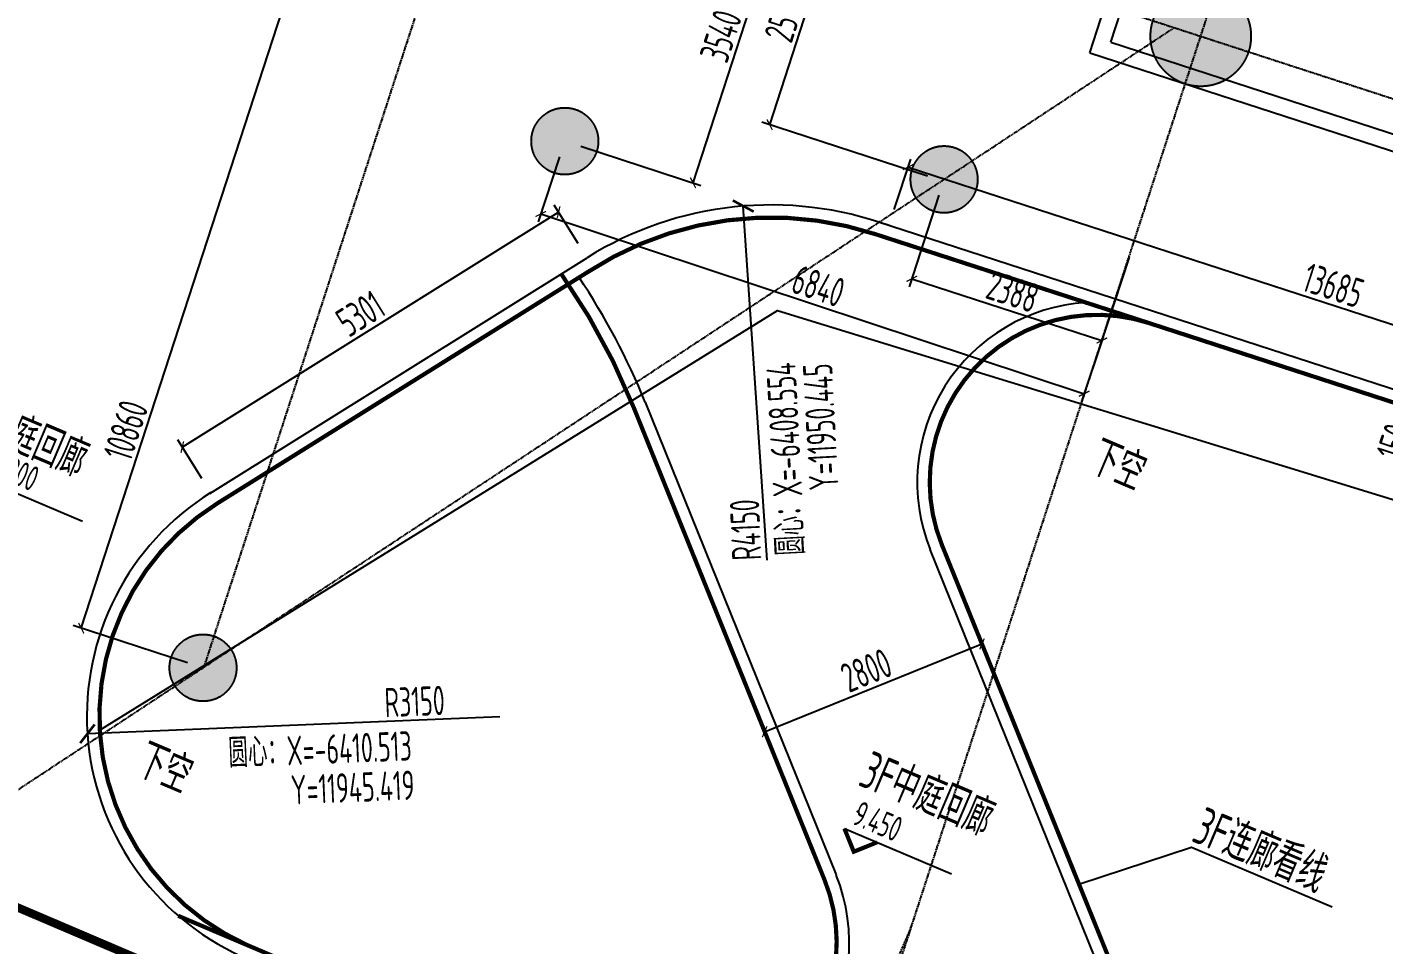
# Model space of a CAD drawing. Extents: x -3523 to 12007717, y -6694179 to 21431.
# Drawn here: x 11941555 to 11957767, y -6413245 to -6402280 of the extents above; entities that cross this region are included whole.
import ezdxf
from ezdxf.enums import TextEntityAlignment as Align
from ezdxf.xclip import XClip

# ---------------------------------------------------------------- set-up
doc = ezdxf.new("R2010")
doc.units = 0
doc.header["$LTSCALE"] = 10
doc.header["$MEASUREMENT"] = 0
doc.header["$XCLIPFRAME"] = 0
for name, pattern in [('A3-RG-axis-100$0$CENTER', [2, 1.25, -0.25, 0.25, -0.25]), ('A3-RI-4F$0$DASH', [0.35, 0.25, -0.1]), ('A3-SYMB-4F-100$0$$AUDIT_BAD_LTYPE2', [0]), ('DASHED2', [0.375, 0.25, -0.125])]:
    doc.linetypes.add(name, pattern=pattern)
for name, color, linetype in [('A-CLOD', 200, 'Continuous'), ('A3-RB-4F-100$0$A-DIMS-100', 1, 'Continuous'), ('A3-RG-axis-100$0$A-DIMS-100', 1, 'Continuous'), ('A3-RG-axis-100$0$A-GRID', 1, 'A3-RG-axis-100$0$CENTER'), ('A3-RI-4F$0$A-FLOR-CURT', 55, 'Continuous'), ('A3-RI-4F$0$A-STRS-HRAL', 80, 'Continuous'), ('A3-RI-4F$0$A-SYMB-VOID', 35, 'Continuous'), ('A3-RI-4F$0$A-WALL', 7, 'Continuous'), ('A3-RS-1F$0$A-HATH-GRAY', 8, 'Continuous'), ('A3-RS-1F$0$A-WALL', 7, 'Continuous'), ('A3-SYMB-4F-100$0$$AUDIT_BAD_LAYER1', 7, 'Continuous'), ('A3-SYMB-4F-100$0$A-SYMB', 4, 'Continuous'), ('A3-SYMB-4F-100$0$A-SYMB-AREA', 4, 'Continuous'), ('A3-SYMB-4F-100$0$A-SYMB-NAME', 4, 'Continuous'), ('A3-SYMB-4F-100$0$A-SYMB-NAME-E', 4, 'Continuous')]:
    doc.layers.add(name, color=color, linetype=linetype)
doc.styles.add('A3-RB-4F-100$0$XD2008', font='xd-hzs.shx', dxfattribs={"width": 0.7, "bigfont": 'xd-hztxt.shx'})
doc.styles.add('A3-RG-axis-100$0$XD2008', font='xd-hzs.shx', dxfattribs={"width": 0.7, "bigfont": 'xd-hztxt.shx'})
doc.styles.add('A3-SYMB-4F-100$0$ECADI', font='hzs.shx', dxfattribs={"width": 0.7, "bigfont": 'hztxt.shx'})
doc.styles.add('A3-SYMB-4F-100$0$XD2008', font='hzs.shx', dxfattribs={"width": 0.7, "bigfont": 'hztxt.shx'})
doc.dimstyles.new('A3-RB-4F-100$0$XD100$0', dxfattribs={"dimscale": 100, "dimtxt": 3.5, "dimasz": 1, "dimexe": 1, "dimexo": 2, "dimgap": 0.5, "dimtad": 1, "dimdec": 0, "dimdsep": 46, "dimtxsty": 'A3-RB-4F-100$0$XD2008', "dimblk1": 'A3-RB-4F-100$0$_ARCHTICK', "dimblk2": 'A3-RB-4F-100$0$_ARCHTICK', "dimsah": 1, "dimcen": 2.5, "dimclrt": 4, "dimaunit": 1, "dimadec": 0, "dimazin": 0, "dimtfac": 1, "dimtdec": 0, "dimtix": 1, "dimtmove": 0, "dimatfit": 3, "dimfxl": 0, "dimtolj": 1, "dimtzin": 0, "dimarcsym": 0})
doc.dimstyles.new('A3-RG-axis-100$0$XD100$0', dxfattribs={"dimscale": 100, "dimtxt": 3.5, "dimasz": 1, "dimexe": 1, "dimexo": 2, "dimgap": 0.5, "dimtad": 1, "dimdec": 0, "dimdsep": 46, "dimtxsty": 'A3-RG-axis-100$0$XD2008', "dimblk1": 'A3-RG-axis-100$0$_ARCHTICK', "dimblk2": 'A3-RG-axis-100$0$_ARCHTICK', "dimsah": 1, "dimcen": 2.5, "dimclrt": 4, "dimaunit": 1, "dimadec": 0, "dimazin": 0, "dimtfac": 1, "dimtdec": 0, "dimtix": 1, "dimtmove": 0, "dimatfit": 3, "dimfxl": 0, "dimtolj": 1, "dimtzin": 0, "dimarcsym": 0})

# ---------------------------------------------------------------- blocks, each defined once
blk = doc.blocks.new('A3-RI-4F')
at = {"layer": 'A3-RI-4F$0$A-FLOR-CURT', "color": 10, "linetype": 'A3-RI-4F$0$DASH', "const_width": 50}
blk.add_lwpolyline([(11943829, -6407969, 0.598393), (11944179, -6413245), (11957331, -6418828, 0.289874), (11961658, -6418117), (11965672, -6413391, 0.520192), (11964533, -6408925), (11951691, -6404753, 0.227491), (11948257, -6405204)], format="xyb", close=True, dxfattribs=at)
at = {"layer": 'A3-RI-4F$0$A-FLOR-CURT', "color": 170, "linetype": 'A3-RI-4F$0$DASH', "const_width": 50}
for points in [[(11943360, -6412898), (11948447, -6415057, 0.668179), (11951083, -6412467), (11948801, -6406818, 0.056766), (11947937, -6405227, 0.056766)], [(11964533, -6408925, -0.000868), (11964490, -6408911), (11954959, -6405815, 0.63707), (11952486, -6408466), (11954985, -6414650, 0.159126), (11958348, -6419112)]]:
    blk.add_lwpolyline(points, format="xyb", dxfattribs=at)
at = {"layer": 'A3-RI-4F$0$A-STRS-HRAL'}
for p, q in [((11951717, -6404603), (11964871, -6408877)), ((11951670, -6404746), (11964813, -6409016)), ((11943740, -6407850), (11948246, -6405034)), ((11948325, -6405161), (11943819, -6407977)), ((11951083, -6412467), (11948801, -6406818)), ((11948940, -6406762), (11951222, -6412410)), ((11954846, -6414706), (11952347, -6408522)), ((11952486, -6408466), (11954985, -6414650))]:
    blk.add_line(p, q, dxfattribs=at)
for centre, radius, start, end in [((11950445, -6408554), 4150, 70.1349, 122), ((11950445, -6408554), 4000, 71.8419, 122), ((11941384, -6409815), 8150, 22, 33.8853), ((11941384, -6409815), 8000, 22, 33.9206), ((11954341, -6407717), 2150, 93.5299, 202), ((11954341, -6407717), 2000, 72, 202), ((11945419, -6410513), 3150, 122, 245.6181), ((11945419, -6410513), 3000, 122, 245.584), ((11949229, -6413216), 2150, 268.5289, 22), ((11949229, -6413216), 2000, 247, 22)]:
    blk.add_arc(centre, radius, start, end, dxfattribs=at)
at = {"layer": 'A3-RI-4F$0$A-SYMB-VOID'}
blk.add_lwpolyline([(11942426, -6410675), (11950522, -6405666), (11966030, -6410427)], dxfattribs=at)
at = {"layer": 'A3-RI-4F$0$A-WALL'}
for p, q in [((11954504, -6402460), (11954813, -6401509)), ((11954252, -6402588), (11954561, -6401637)), ((11954504, -6402460), (11965439, -6406013)), ((11954252, -6402588), (11965419, -6406216))]:
    blk.add_line(p, q, dxfattribs=at)
blk = doc.blocks.new('A3-RG-axis-100$0$_ARCHTICK')
at = {"color": 0, "linetype": 'ByBlock', "const_width": 0.15}
blk.add_lwpolyline([(-0.5, -0.5), (0.5, 0.5)], dxfattribs=at)
blk = doc.blocks.new('*D299')
at = {"layer": 'A3-RG-axis-100$0$A-DIMS-100', "color": 0, "lineweight": -2}
for p, q in [((11946829, -6399547), (11945463, -6399103)), ((11942202, -6409462), (11945558, -6399134)), ((11943473, -6409875), (11942107, -6409431))]:
    blk.add_line(p, q, dxfattribs=at)
at = {"layer": 'Defpoints', "color": 0}
for p in [(11945558, -6399134), (11947019, -6399608), (11943663, -6409937)]:
    blk.add_point(p, dxfattribs=at)
at = {"layer": 'A3-RG-axis-100$0$A-DIMS-100', "color": 0, "lineweight": -2, "xscale": 100, "yscale": 100, "zscale": 100}
for p, rotation in [((11945558, -6399134), 71.99999999988194), ((11942202, -6409462), 251.9999999998819)]:
    blk.add_blockref('A3-RG-axis-100$0$_ARCHTICK', p, dxfattribs=dict(at, rotation=rotation))
at = {"layer": 'A3-RG-axis-100$0$A-DIMS-100', "color": 4, "insert": (11942734, -6407098), "char_height": 350, "attachment_point": 5, "rotation": 72, "style": 'A3-RG-axis-100$0$XD2008'}
blk.add_mtext('\\A1;10860', dxfattribs=at)
blk = doc.blocks.new('*D300')
at = {"layer": 'A3-RG-axis-100$0$A-DIMS-100', "color": 0, "lineweight": -2}
for p, q in [((11947917, -6403831), (11947661, -6404607)), ((11947692, -6404512), (11954186, -6406659)), ((11954411, -6405978), (11954155, -6406754))]:
    blk.add_line(p, q, dxfattribs=at)
at = {"layer": 'Defpoints', "color": 0}
for p in [(11947980, -6403642), (11954474, -6405788), (11954186, -6406659)]:
    blk.add_point(p, dxfattribs=at)
at = {"layer": 'A3-RG-axis-100$0$A-DIMS-100', "color": 0, "lineweight": -2, "xscale": 100, "yscale": 100, "zscale": 100}
for p, rotation in [((11947692, -6404512), 161.7087106321232), ((11954186, -6406659), 341.7087106321233)]:
    blk.add_blockref('A3-RG-axis-100$0$_ARCHTICK', p, dxfattribs=dict(at, rotation=rotation))
at = {"layer": 'A3-RG-axis-100$0$A-DIMS-100', "color": 4, "insert": (11951010, -6405372), "char_height": 350, "attachment_point": 5, "rotation": 341.7087, "style": 'A3-RG-axis-100$0$XD2008'}
blk.add_mtext('\\A1;6840', dxfattribs=at)
blk = doc.blocks.new('*D301')
at = {"layer": 'A3-RG-axis-100$0$A-DIMS-100', "color": 0, "lineweight": -2}
for p, q in [((11949264, -6400337), (11950701, -6400803)), ((11949512, -6404139), (11950606, -6400773)), ((11948170, -6403703), (11949607, -6404170))]:
    blk.add_line(p, q, dxfattribs=at)
at = {"layer": 'Defpoints', "color": 0}
for p in [(11949074, -6400275), (11950606, -6400773), (11947980, -6403642)]:
    blk.add_point(p, dxfattribs=at)
at = {"layer": 'A3-RG-axis-100$0$A-DIMS-100', "color": 0, "lineweight": -2, "xscale": 100, "yscale": 100, "zscale": 100}
for p, rotation in [((11950606, -6400773), 71.99810502987245), ((11949512, -6404139), 251.9981050298724)]:
    blk.add_blockref('A3-RG-axis-100$0$_ARCHTICK', p, dxfattribs=dict(at, rotation=rotation))
at = {"layer": 'A3-RG-axis-100$0$A-DIMS-100', "color": 4, "insert": (11949845, -6402386), "char_height": 350, "attachment_point": 5, "rotation": 71.9981, "style": 'A3-RG-axis-100$0$XD2008'}
blk.add_mtext('\\A1;3540', dxfattribs=at)
blk = doc.blocks.new('*D302')
at = {"layer": 'A3-RG-axis-100$0$A-DIMS-100', "color": 0, "lineweight": -2}
for p, q in [((11950428, -6403446), (11951231, -6400976)), ((11953118, -6401589), (11951136, -6400945)), ((11952315, -6404059), (11950333, -6403416))]:
    blk.add_line(p, q, dxfattribs=at)
at = {"layer": 'Defpoints', "color": 0}
for p in [(11951231, -6400976), (11953308, -6401651), (11952505, -6404121)]:
    blk.add_point(p, dxfattribs=at)
at = {"layer": 'A3-RG-axis-100$0$A-DIMS-100', "color": 0, "lineweight": -2, "xscale": 100, "yscale": 100, "zscale": 100}
for p, rotation in [((11951231, -6400976), 71.99999999992403), ((11950428, -6403446), 251.999999999924)]:
    blk.add_blockref('A3-RG-axis-100$0$_ARCHTICK', p, dxfattribs=dict(at, rotation=rotation))
at = {"layer": 'A3-RG-axis-100$0$A-DIMS-100', "color": 4, "insert": (11950616, -6402142), "char_height": 350, "attachment_point": 5, "rotation": 72, "style": 'A3-RG-axis-100$0$XD2008'}
blk.add_mtext('\\A1;2598', dxfattribs=at)
blk = doc.blocks.new('*D246')
at = {"layer": 'A3-RG-axis-100$0$A-DIMS-100', "color": 0, "lineweight": -2}
for p, q in [((11952451, -6404289), (11952096, -6405381)), ((11954722, -6405027), (11954367, -6406119)), ((11952127, -6405286), (11954398, -6406024))]:
    blk.add_line(p, q, dxfattribs=at)
at = {"layer": 'Defpoints', "color": 0}
for p in [(11952512, -6404099), (11954783, -6404836), (11954398, -6406024)]:
    blk.add_point(p, dxfattribs=at)
at = {"layer": 'A3-RG-axis-100$0$A-DIMS-100', "color": 0, "lineweight": -2, "xscale": 100, "yscale": 100, "zscale": 100}
for p, rotation in [((11952127, -6405286), 161.9999999999081), ((11954398, -6406024), 341.9999999999081)]:
    blk.add_blockref('A3-RG-axis-100$0$_ARCHTICK', p, dxfattribs=dict(at, rotation=rotation))
at = {"layer": 'A3-RG-axis-100$0$A-DIMS-100', "color": 4, "insert": (11953332, -6405441), "char_height": 350, "attachment_point": 5, "rotation": 342, "style": 'A3-RG-axis-100$0$XD2008'}
blk.add_mtext('\\A1;2388', dxfattribs=at)
blk = doc.blocks.new('A3-SYMB-4F-100$0$ECADI-TAG-HGHT（国标）')
at = {"color": 1, "const_width": 0.5}
blk.add_lwpolyline([(-2.12, 2.12), (0, 0), (2.12, 2.12)], dxfattribs=at)
at = {"color": 1}
blk.add_point((-1.48, 4.6), dxfattribs=at)
at = {"layer": 'A3-SYMB-4F-100$0$$AUDIT_BAD_LAYER1', "color": 1, "linetype": 'A3-SYMB-4F-100$0$$AUDIT_BAD_LTYPE2'}
blk.add_line((-2.12, 2.12), (11.77, 2.12), dxfattribs=at)
at = {"style": 'A3-SYMB-4F-100$0$XD2008', "width": 0.7}
blk.add_attdef('FL', text='', height=3, dxfattribs=at).set_placement((-2.69, 2.97), align=Align.RIGHT)
for tag, p in [('F.F.L.', (2.28, 2.97)), ('T.O.S.', (2.28, -1.1))]:
    blk.add_attdef(tag, p, '', height=3, dxfattribs=at)
blk = doc.blocks.new('A3-SYMB-4F-100$0$ECADI-TAG-ROOM')
at = {"layer": 'A3-SYMB-4F-100$0$A-SYMB-AREA', "style": 'A3-SYMB-4F-100$0$ECADI', "width": 0.7}
blk.add_attdef('340M2', text='', height=2.5, dxfattribs=at).set_placement((7.17, -1.75), align=Align.MIDDLE_LEFT)
at = {"layer": 'A3-SYMB-4F-100$0$A-SYMB-NAME', "style": 'A3-SYMB-4F-100$0$ECADI', "width": 0.7}
blk.add_attdef('CHINESENAME', (-5.13, 0.09), '', height=4.5, dxfattribs=at)
at = {"layer": 'A3-SYMB-4F-100$0$A-SYMB-NAME-E', "style": 'A3-SYMB-4F-100$0$ECADI', "width": 0.7}
for tag, p in [('ENGLISHHIGH', (-5.13, 8.04)), ('ENGLISHLOW', (-5.13, 4.84))]:
    blk.add_attdef(tag, p, '', height=2.5, dxfattribs=at)
blk = doc.blocks.new('A3-SYMB-4F-100')
at = {"layer": 'A3-SYMB-4F-100$0$A-SYMB'}
blk.add_lwpolyline([(11954124, -6412518), (11955468, -6412078), (11957150, -6412792)], dxfattribs=at)
ref = blk.add_blockref('A3-SYMB-4F-100$0$ECADI-TAG-ROOM', (11942547, -6407859), dxfattribs=dict(at, xscale=-99.9999999998905, yscale=100.0000000001164, rotation=336.9999999996269))
ref.add_attrib('CHINESENAME', '中庭回廊', (11940997, -6407192), dxfattribs={"height": 450, "rotation": 337, "style": 'A3-SYMB-4F-100$0$ECADI', "width": 0.7})
ref = blk.add_blockref('A3-SYMB-4F-100$0$ECADI-TAG-ROOM', (11954685, -6407802), dxfattribs=dict(at, xscale=99.99999999989046, yscale=100.0000000001164, rotation=337))
ref.add_attrib('CHINESENAME', '下空', (11954217, -6407594), dxfattribs={"height": 450, "rotation": 337, "style": 'A3-SYMB-4F-100$0$ECADI', "width": 0.7})
ref = blk.add_blockref('A3-SYMB-4F-100$0$ECADI-TAG-HGHT（国标）', (11941050, -6407917), dxfattribs=dict(at, xscale=100, yscale=100, rotation=337))
ref.add_attrib('F.F.L.', '14.200', (11941015, -6407580), dxfattribs={"layer": '0', "height": 300, "rotation": 337, "style": 'A3-SYMB-4F-100$0$XD2008', "width": 0.7})
ref = blk.add_blockref('A3-SYMB-4F-100$0$ECADI-TAG-ROOM', (11943293, -6411422), dxfattribs=dict(at, xscale=99.99999999989046, yscale=100.0000000001164, rotation=337))
ref.add_attrib('CHINESENAME', '下空', (11942825, -6411214), dxfattribs={"height": 450, "rotation": 337, "style": 'A3-SYMB-4F-100$0$ECADI', "width": 0.7})
ref = blk.add_blockref('A3-SYMB-4F-100$0$ECADI-TAG-ROOM', (11953021, -6412000), dxfattribs=dict(at, xscale=-99.9999999998905, yscale=100.0000000001164, rotation=336.9999999996269))
ref.add_attrib('CHINESENAME', '3F中庭回廊', (11951471, -6411333), dxfattribs={"height": 450, "rotation": 337, "style": 'A3-SYMB-4F-100$0$ECADI', "width": 0.7})
ref = blk.add_blockref('A3-SYMB-4F-100$0$ECADI-TAG-HGHT（国标）', (11951433, -6412132), dxfattribs=dict(at, xscale=100, yscale=100, rotation=337))
ref.add_attrib('F.F.L.', '9.450', (11951399, -6411795), dxfattribs={"layer": '0', "height": 300, "rotation": 337, "style": 'A3-SYMB-4F-100$0$XD2008', "width": 0.7})
ref = blk.add_blockref('A3-SYMB-4F-100$0$ECADI-TAG-ROOM', (11955923, -6412210), dxfattribs=dict(at, xscale=99.99999999989046, yscale=100.0000000001164, rotation=337))
ref.add_attrib('CHINESENAME', '3F连廊看线', (11955454, -6412002), dxfattribs={"height": 450, "rotation": 337, "style": 'A3-SYMB-4F-100$0$ECADI', "width": 0.7})
blk = doc.blocks.new('A3-RB-4F-100$0$_ARCHTICK')
at = {"color": 0, "linetype": 'ByBlock', "const_width": 0.15}
blk.add_lwpolyline([(-0.5, -0.5), (0.5, 0.5)], dxfattribs=at)
blk = doc.blocks.new('*D2794')
at = {"layer": 'A3-RB-4F-100$0$A-DIMS-100', "color": 0, "lineweight": -2}
for p, q in [((11950368, -6410698), (11952965, -6409649)), ((11953125, -6410046), (11952927, -6409556)), ((11950529, -6411095), (11950331, -6410605))]:
    blk.add_line(p, q, dxfattribs=at)
at = {"layer": 'Defpoints', "color": 0}
for p in [(11952965, -6409649), (11953200, -6410231), (11950604, -6411280)]:
    blk.add_point(p, dxfattribs=at)
at = {"layer": 'A3-RB-4F-100$0$A-DIMS-100', "color": 0, "lineweight": -2, "xscale": 100, "yscale": 100, "zscale": 100}
for p, rotation in [((11952965, -6409649), 22.00000000099243), ((11950368, -6410698), 202.0000000009925)]:
    blk.add_blockref('A3-RB-4F-100$0$_ARCHTICK', p, dxfattribs=dict(at, rotation=rotation))
at = {"layer": 'A3-RB-4F-100$0$A-DIMS-100', "color": 4, "insert": (11951582, -6409965), "char_height": 350, "attachment_point": 5, "rotation": 22, "style": 'A3-RB-4F-100$0$XD2008'}
blk.add_mtext('\\A1;2800', dxfattribs=at)
blk = doc.blocks.new('*D3124')
at = {"layer": 'A3-RB-4F-100$0$A-DIMS-100', "color": 0, "lineweight": -2}
for p, q in [((11951917, -6404460), (11952113, -6403857)), ((11952082, -6403952), (11965098, -6408179)), ((11964933, -6408687), (11965129, -6408084))]:
    blk.add_line(p, q, dxfattribs=at)
at = {"layer": 'Defpoints', "color": 0}
for p in [(11951855, -6404651), (11965098, -6408179), (11964871, -6408877)]:
    blk.add_point(p, dxfattribs=at)
at = {"layer": 'A3-RB-4F-100$0$A-DIMS-100', "color": 0, "lineweight": -2, "xscale": 100, "yscale": 100, "zscale": 100}
for p, rotation in [((11952082, -6403952), 162.0091412100403), ((11965098, -6408179), 342.0091412100402)]:
    blk.add_blockref('A3-RB-4F-100$0$_ARCHTICK', p, dxfattribs=dict(at, rotation=rotation))
at = {"layer": 'A3-RB-4F-100$0$A-DIMS-100', "color": 4, "insert": (11957163, -6405365), "char_height": 350, "attachment_point": 5, "rotation": 342.0091, "style": 'A3-RB-4F-100$0$XD2008'}
blk.add_mtext('\\A1;13685', dxfattribs=at)
blk = doc.blocks.new('*D3127')
at = {"layer": 'A3-RB-4F-100$0$A-DIMS-100', "color": 0, "lineweight": -2}
for p, q in [((11948140, -6404865), (11947853, -6404405)), ((11943409, -6407297), (11947906, -6404489)), ((11943644, -6407672), (11943356, -6407212))]:
    blk.add_line(p, q, dxfattribs=at)
at = {"layer": 'Defpoints', "color": 0}
for p in [(11947906, -6404489), (11948246, -6405034), (11943749, -6407842)]:
    blk.add_point(p, dxfattribs=at)
at = {"layer": 'A3-RB-4F-100$0$A-DIMS-100', "color": 0, "lineweight": -2, "xscale": 100, "yscale": 100, "zscale": 100}
for p, rotation in [((11947906, -6404489), 31.98156880021163), ((11943409, -6407297), 211.9815688002116)]:
    blk.add_blockref('A3-RB-4F-100$0$_ARCHTICK', p, dxfattribs=dict(at, rotation=rotation))
at = {"layer": 'A3-RB-4F-100$0$A-DIMS-100', "color": 4, "insert": (11945538, -6405702), "char_height": 350, "attachment_point": 5, "rotation": 31.9816, "style": 'A3-RB-4F-100$0$XD2008'}
blk.add_mtext('\\A1;5301', dxfattribs=at)
blk = doc.blocks.new('*D3196')
at = {"layer": 'A3-RB-4F-100$0$A-DIMS-100', "color": 0, "lineweight": -2}
for p, q in [((11958818, -6406911), (11958199, -6406709)), ((11958294, -6406740), (11958247, -6406883)), ((11958247, -6406883), (11958005, -6407628)), ((11958772, -6407053), (11958152, -6406852))]:
    blk.add_line(p, q, dxfattribs=at)
at = {"layer": 'Defpoints', "color": 0}
for p in [(11958294, -6406740), (11959008, -6406972), (11958962, -6407115)]:
    blk.add_point(p, dxfattribs=at)
at = {"layer": 'A3-RB-4F-100$0$A-DIMS-100', "color": 0, "lineweight": -2, "xscale": 100, "yscale": 100, "zscale": 100}
for p, rotation in [((11958294, -6406740), 71.9999999996285), ((11958247, -6406883), 251.9999999996285)]:
    blk.add_blockref('A3-RB-4F-100$0$_ARCHTICK', p, dxfattribs=dict(at, rotation=rotation))
at = {"layer": 'A3-RB-4F-100$0$A-DIMS-100', "color": 4, "insert": (11957897, -6407234), "char_height": 350, "attachment_point": 5, "rotation": 72, "style": 'A3-RB-4F-100$0$XD2008'}
blk.add_mtext('\\A1;150', dxfattribs=at)
blk = doc.blocks.new('A3-RS-1F')
at = {"layer": 'A3-RS-1F$0$A-HATH-GRAY'}
h = blk.add_hatch(color=256, dxfattribs=at)
edge = h.paths.add_edge_path()
edge.add_arc((11955579, -6402388), 600, 0, 360)
h = blk.add_hatch(color=256, dxfattribs=at)
edge = h.paths.add_edge_path()
edge.add_arc((11947980, -6403642), 400, 0, 360)
h = blk.add_hatch(color=256, dxfattribs=at)
edge = h.paths.add_edge_path()
edge.add_arc((11952512, -6404099), 400, 0, 360)
h = blk.add_hatch(color=256, dxfattribs=at)
edge = h.paths.add_edge_path()
edge.add_arc((11943657, -6409935), 400, 0, 360)
at = {"layer": 'A3-RS-1F$0$A-WALL'}
for centre, radius in [((11955579, -6402388), 600), ((11947980, -6403642), 400), ((11952512, -6404099), 400), ((11943657, -6409935), 400)]:
    blk.add_circle(centre, radius, dxfattribs=at)
blk = doc.blocks.new('A3-RG-axis-100')
at = {"layer": 'A3-RG-axis-100$0$A-GRID'}
for p, q in [((11950027, -6419475.4), (11962313.3, -6381662.1)), ((11907916.9, -6386902.1), (12002104.9, -6417505.7)), ((11947019.4, -6399607.3), (11943665.6, -6409929.1)), ((11937347.4, -6414093.2), (11955262.9, -6402285.8)), ((11948384.1, -6421832), (11952124.3, -6413020.7))]:
    blk.add_line(p, q, dxfattribs=at)
at = {"layer": 'A3-RG-axis-100$0$A-DIMS-100'}
dim = blk.add_linear_dim(base=(11945557.7, -6399133.7), p1=(11943663.1, -6409937), p2=(11947019, -6399608.5), angle=72, dimstyle='A3-RG-axis-100$0$XD100$0', override={"dimasz": 1}, dxfattribs=at)
dim.commit()
dim.dimension.update_dxf_attribs({"geometry": '*D299', "text_midpoint": (11942947.5, -6407167.1), "dimtype": 128})
for p1, p2, distance, picture, middle in [((11947979.7, -6403641.5), (11949073.8, -6400274.8), -1610.8, '*D301', (11949844.7, -6402386.4)), ((11952505, -6404121.1), (11953307.8, -6401650.5), 2183.4, '*D302', (11950615.9, -6402141.6)), ((11947979.7, -6403641.5), (11954474.2, -6405788.3), -916.9, '*D300', (11951009.8, -6405371.8))]:
    dim = blk.add_aligned_dim(p1=p1, p2=p2, distance=distance, dimstyle='A3-RG-axis-100$0$XD100$0', override={"dimasz": 1}, dxfattribs=at)
    dim.commit()
    dim.dimension.update_dxf_attribs({"geometry": picture, "text_midpoint": middle})
dim = blk.add_aligned_dim(p1=(11952512.3, -6404098.5), p2=(11954783.5, -6404836.5), distance=-1248.2, dimstyle='A3-RG-axis-100$0$XD100$0', dxfattribs=at)
dim.commit()
dim.dimension.update_dxf_attribs({"geometry": '*D246', "text_midpoint": (11953331.7, -6405440.6)})
blk = doc.blocks.new('A3-RB-4F-100')
at = {"layer": 'A3-RB-4F-100$0$A-DIMS-100'}
for p, q in [((11950398.3, -6408647), (11950112.2, -6404417.1)), ((11947205, -6410520.4), (11942275.7, -6410722.5))]:
    blk.add_line(p, q, dxfattribs=at)
at = {"layer": 'A3-RB-4F-100$0$A-DIMS-100', "zscale": 200}
for p, xscale, yscale, rotation in [((11950112.2, -6404417.1), 199.9999999999999, 200, 286.75407789515), ((11942275.7, -6410722.5), 200.0000000000015, 200.0000000000015, 187.1608482758541)]:
    blk.add_blockref('A3-RB-4F-100$0$_ARCHTICK', p, dxfattribs=dict(at, xscale=xscale, yscale=yscale, rotation=rotation))
at = {"layer": 'A3-RB-4F-100$0$A-DIMS-100', "style": 'A3-RB-4F-100$0$XD2008', "width": 0.7}
for s, rotation, p in [('圆心：X=-6408.554', 93.03483, (11950857.1, -6408578.2)), ('Y=11950.445', 93.03483, (11951253.1, -6407802.7)), ('R4150', 92.35173, (11950330.1, -6408643.5)), ('R3150', 2.34729, (11945833.5, -6410526.6)), ('圆心：X=-6410.513', 2.34729, (11943968, -6411130.1)), ('Y=11945.419', 2.34729, (11944714.1, -6411569.9))]:
    blk.add_text(s, height=350, rotation=rotation, dxfattribs=at).set_placement(p)
at = {"layer": 'A3-RB-4F-100$0$A-DIMS-100'}
for base, p1, p2, angle, picture, middle in [((11965097.8, -6408178.6), (11951855.1, -6404650.7), (11964870.8, -6408877.4), 342.00914, '*D3124', (11957093.7, -6405579.4)), ((11958293.7, -6406740.4), (11958961.7, -6407115.1), (11959008.1, -6406972.5), 72, '*D3196', (11958110.9, -6407303.1))]:
    dim = blk.add_linear_dim(base=base, p1=p1, p2=p2, angle=angle, dimstyle='A3-RB-4F-100$0$XD100$0', override={"dimasz": 1, "dimadec": 3}, dxfattribs=at)
    dim.commit()
    dim.dimension.update_dxf_attribs({"geometry": picture, "text_midpoint": middle, "dimtype": 129})
for p1, p2, distance, picture, middle in [((11943749.5, -6407841.9), (11948245.7, -6405034.3), 642.3, '*D3127', (11945538.2, -6405702.4)), ((11950603.5, -6411280), (11953199.7, -6410231.1), 627.7, '*D2794', (11951582.2, -6409964.9))]:
    dim = blk.add_aligned_dim(p1=p1, p2=p2, distance=distance, dimstyle='A3-RB-4F-100$0$XD100$0', override={"dimasz": 1, "dimadec": 3}, dxfattribs=at)
    dim.commit()
    dim.dimension.update_dxf_attribs({"geometry": picture, "text_midpoint": middle})

msp = doc.modelspace()

# ---------------------------------------------------------------- linework, layer by layer
at = {"layer": 'A-CLOD', "linetype": 'DASHED2', "const_width": 100}
msp.add_lwpolyline([(11925732, -6406096), (11943019, -6413471, -0.413788), (11943336, -6414257), (11935490, -6432741, -0.414214), (11934703, -6433059), (11917500, -6425757, -0.414214), (11917183, -6424970), (11924945, -6406413, -0.414639)], format="xyb", close=True, dxfattribs=at)

# ---------------------------------------------------------------- block references
for name in ['A3-RB-4F-100', 'A3-RI-4F', 'A3-RG-axis-100', 'A3-SYMB-4F-100']:
    msp.add_blockref(name, (0, 0))
ref = msp.add_blockref('A3-RS-1F', (0, 0))
XClip(ref).set_block_clipping_path([(11871425.4322899505, -6415321.6611522771), (11906602.3863900397, -6425223.3304480491), (11927660.6718041506, -6433885.5894491719), (11979180.2172092292, -6452870.0973187089), (12006666.0703704003, -6383055.1873073513), (11899640.5729718395, -6357118.50795958), (11882000.8699817006, -6406957.6178313009)])

doc.saveas('drawing.dxf')
